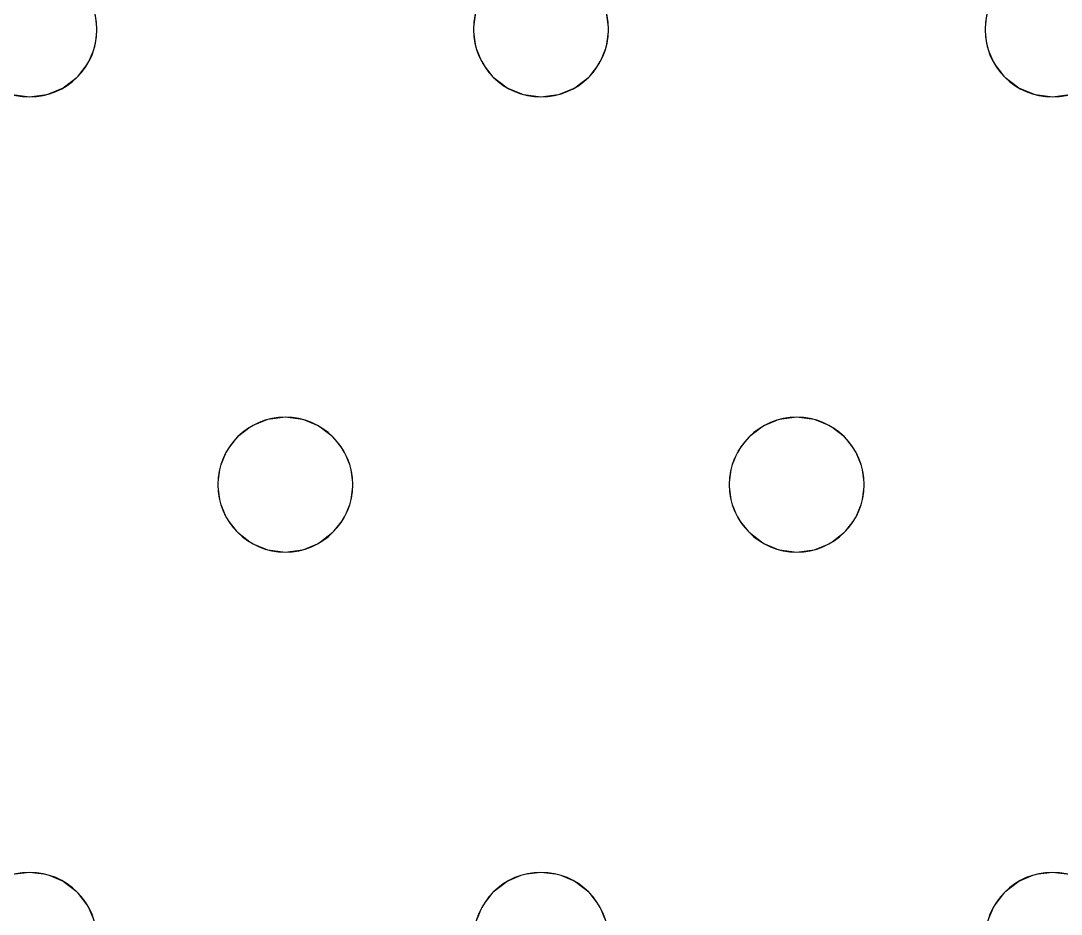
# Model space of a CAD drawing. Header units: millimetres. Extents: x -1 to 1601, y -701 to 1.
# Drawn here: x 551.7 to 613.4, y -312.5 to -259.5 of the extents above; entities that cross this region are included whole.
import ezdxf

# ---------------------------------------------------------------- set-up
doc = ezdxf.new("R2010")
doc.units = ezdxf.units.MM
doc.layers.add('IQ_200_3D', color=1, linetype='Continuous')
doc.layers.add('IQ_204_2D', color=7, linetype='Continuous')

msp = doc.modelspace()

# ---------------------------------------------------------------- linework, layer by layer
at = {"layer": 'IQ_200_3D', "lineweight": 18}
for points, invisible_edges in [([(122.762, -68.034, 850), (1477.238, -68.034, 850), (1477.238, -397.966, 850), (122.762, -397.966, 850)], 10), ([(122.762, -68.034, 860), (122.762, -397.966, 860), (1477.238, -397.966, 860), (1477.238, -68.034, 860)], 5), ([(556.216, -260, 890), (556.079, -258.965, 890), (556.079, -258.965, 888), (556.216, -260, 888)], 2), ([(578.549, -260, 888), (556.216, -260, 888), (556.079, -258.965, 888), (578.685, -258.965, 888)], 5), ([(578.549, -260, 890), (578.685, -258.965, 890), (556.079, -258.965, 890), (556.216, -260, 890)], 10), ([(578.685, -258.965, 890), (578.549, -260, 890), (578.549, -260, 888), (578.685, -258.965, 888)], 8), ([(586.549, -260, 890), (586.413, -258.965, 890), (586.413, -258.965, 888), (586.549, -260, 888)], 2), ([(608.882, -260, 888), (586.549, -260, 888), (586.413, -258.965, 888), (609.019, -258.965, 888)], 5), ([(586.413, -258.965, 890), (608.882, -260, 890), (609.019, -258.965, 890)], 13), ([(586.549, -260, 890), (609.019, -261.035, 890), (608.882, -260, 890), (586.413, -258.965, 890)], 5), ([(609.019, -258.965, 890), (608.882, -260, 890), (608.882, -260, 888), (609.019, -258.965, 888)], 8), ([(556.079, -261.035, 890), (556.216, -260, 890), (556.216, -260, 888), (556.079, -261.035, 888)], 8), ([(578.685, -261.035, 888), (579.085, -262, 888), (556.079, -261.035, 888), (556.216, -260, 888)], 10), ([(556.079, -261.035, 890), (579.085, -262, 890), (578.685, -261.035, 890), (556.216, -260, 890)], 5), ([(556.216, -260, 888), (578.549, -260, 888), (578.685, -261.035, 888)], 13), ([(578.549, -260, 890), (556.216, -260, 890), (578.685, -261.035, 890)], 3), ([(578.549, -260, 890), (578.685, -261.035, 890), (578.685, -261.035, 888), (578.549, -260, 888)], 2), ([(586.413, -261.035, 890), (586.549, -260, 890), (586.549, -260, 888), (586.413, -261.035, 888)], 8), ([(609.019, -261.035, 888), (586.413, -261.035, 888), (586.549, -260, 888), (608.882, -260, 888)], 5), ([(586.413, -261.035, 890), (609.019, -261.035, 890), (586.549, -260, 890)], 3), ([(608.882, -260, 890), (609.019, -261.035, 890), (609.019, -261.035, 888), (608.882, -260, 888)], 2), ([(555.68, -262, 890), (556.079, -261.035, 890), (556.079, -261.035, 888), (555.68, -262, 888)], 10), ([(555.68, -262, 888), (556.079, -261.035, 888), (579.085, -262, 888), (567.382, -283, 888)], 14), ([(579.085, -262, 890), (556.079, -261.035, 890), (555.68, -262, 890), (567.382, -283, 890)], 13), ([(578.685, -261.035, 890), (579.085, -262, 890), (579.085, -262, 888), (578.685, -261.035, 888)], 10), ([(586.013, -262, 890), (586.413, -261.035, 890), (586.413, -261.035, 888), (586.013, -262, 888)], 10), ([(586.013, -262, 888), (586.413, -261.035, 888), (609.418, -262, 888), (597.716, -283, 888)], 14), ([(609.418, -262, 890), (609.019, -261.035, 890), (586.413, -261.035, 890), (586.013, -262, 890)], 10), ([(609.019, -261.035, 888), (609.418, -262, 888), (586.413, -261.035, 888)], 14), ([(609.019, -261.035, 890), (609.418, -262, 890), (609.418, -262, 888), (609.019, -261.035, 888)], 10), ([(555.044, -262.828, 890), (555.68, -262, 890), (555.68, -262, 888), (555.044, -262.828, 888)], 10), ([(555.044, -262.828, 888), (555.68, -262, 888), (567.382, -283, 888), (566.347, -283.136, 888)], 10), ([(567.382, -283, 890), (555.68, -262, 890), (555.044, -262.828, 890)], 13), ([(567.382, -283, 888), (579.085, -262, 888), (579.721, -262.828, 888), (568.418, -283.136, 888)], 5), ([(579.721, -262.828, 890), (579.085, -262, 890), (567.382, -283, 890), (568.418, -283.136, 890)], 10), ([(579.085, -262, 890), (579.721, -262.828, 890), (579.721, -262.828, 888), (579.085, -262, 888)], 10), ([(585.377, -262.828, 890), (586.013, -262, 890), (586.013, -262, 888), (585.377, -262.828, 888)], 10), ([(585.377, -262.828, 888), (586.013, -262, 888), (597.716, -283, 888), (596.68, -283.136, 888)], 10), ([(586.013, -262, 890), (585.377, -262.828, 890), (597.716, -283, 890), (609.418, -262, 890)], 14), ([(610.054, -262.828, 888), (598.751, -283.136, 888), (597.716, -283, 888), (609.418, -262, 888)], 5), ([(610.054, -262.828, 890), (609.418, -262, 890), (597.716, -283, 890), (598.751, -283.136, 890)], 10), ([(609.418, -262, 890), (610.054, -262.828, 890), (610.054, -262.828, 888), (609.418, -262, 888)], 10), ([(554.216, -263.464, 890), (555.044, -262.828, 890), (555.044, -262.828, 888), (554.216, -263.464, 888)], 10), ([(554.216, -263.464, 888), (555.044, -262.828, 888), (566.347, -283.136, 888), (565.382, -283.536, 888)], 10), ([(555.044, -262.828, 890), (554.216, -263.464, 890), (566.347, -283.136, 890), (567.382, -283, 890)], 10), ([(568.418, -283.136, 888), (579.721, -262.828, 888), (580.549, -263.464, 888), (569.382, -283.536, 888)], 5), ([(580.549, -263.464, 890), (579.721, -262.828, 890), (568.418, -283.136, 890), (569.382, -283.536, 890)], 10), ([(579.721, -262.828, 890), (580.549, -263.464, 890), (580.549, -263.464, 888), (579.721, -262.828, 888)], 10), ([(584.549, -263.464, 890), (585.377, -262.828, 890), (585.377, -262.828, 888), (584.549, -263.464, 888)], 10), ([(584.549, -263.464, 888), (585.377, -262.828, 888), (596.68, -283.136, 888), (595.716, -283.536, 888)], 10), ([(585.377, -262.828, 890), (584.549, -263.464, 890), (596.68, -283.136, 890), (597.716, -283, 890)], 10), ([(610.882, -263.464, 888), (599.716, -283.536, 888), (598.751, -283.136, 888), (610.054, -262.828, 888)], 5), ([(610.882, -263.464, 890), (610.054, -262.828, 890), (598.751, -283.136, 890), (599.716, -283.536, 890)], 10), ([(610.054, -262.828, 890), (610.882, -263.464, 890), (610.882, -263.464, 888), (610.054, -262.828, 888)], 10), ([(553.251, -263.864, 890), (554.216, -263.464, 890), (554.216, -263.464, 888), (553.251, -263.864, 888)], 10), ([(553.251, -263.864, 888), (554.216, -263.464, 888), (565.382, -283.536, 888), (564.554, -284.172, 888)], 10), ([(554.216, -263.464, 890), (553.251, -263.864, 890), (565.382, -283.536, 890), (566.347, -283.136, 890)], 10), ([(569.382, -283.536, 888), (580.549, -263.464, 888), (581.514, -263.864, 888), (570.211, -284.172, 888)], 5), ([(581.514, -263.864, 890), (580.549, -263.464, 890), (569.382, -283.536, 890), (570.211, -284.172, 890)], 10), ([(580.549, -263.464, 890), (581.514, -263.864, 890), (581.514, -263.864, 888), (580.549, -263.464, 888)], 10), ([(583.584, -263.864, 890), (584.549, -263.464, 890), (584.549, -263.464, 888), (583.584, -263.864, 888)], 10), ([(583.584, -263.864, 888), (584.549, -263.464, 888), (595.716, -283.536, 888), (594.887, -284.172, 888)], 10), ([(584.549, -263.464, 890), (583.584, -263.864, 890), (595.716, -283.536, 890), (596.68, -283.136, 890)], 10), ([(611.847, -263.864, 888), (600.544, -284.172, 888), (599.716, -283.536, 888), (610.882, -263.464, 888)], 5), ([(611.847, -263.864, 890), (610.882, -263.464, 890), (599.716, -283.536, 890), (600.544, -284.172, 890)], 10), ([(610.882, -263.464, 890), (611.847, -263.864, 890), (611.847, -263.864, 888), (610.882, -263.464, 888)], 10), ([(552.216, -264, 888), (540.513, -285, 888), (539.878, -284.172, 888), (551.18, -263.864, 888)], 5), ([(552.216, -264, 890), (551.18, -263.864, 890), (539.878, -284.172, 890)], 14), ([(552.216, -264, 890), (539.878, -284.172, 890), (540.513, -285, 890), (563.918, -285, 890)], 13), ([(563.918, -285, 888), (563.519, -285.965, 888), (540.513, -285, 888), (552.216, -264, 888)], 14), ([(552.216, -264, 888), (551.18, -263.864, 888), (551.18, -263.864, 890), (552.216, -264, 890)], 10), ([(553.251, -263.864, 888), (552.216, -264, 888), (552.216, -264, 890), (553.251, -263.864, 890)], 10), ([(564.554, -284.172, 888), (563.918, -285, 888), (552.216, -264, 888), (553.251, -263.864, 888)], 10), ([(564.554, -284.172, 890), (565.382, -283.536, 890), (553.251, -263.864, 890), (552.216, -264, 890)], 10), ([(563.918, -285, 890), (564.554, -284.172, 890), (552.216, -264, 890)], 14), ([(582.549, -264, 888), (570.211, -284.172, 888), (581.514, -263.864, 888)], 3), ([(570.211, -284.172, 890), (570.847, -285, 890), (582.549, -264, 890), (581.514, -263.864, 890)], 10), ([(570.847, -285, 888), (570.211, -284.172, 888), (582.549, -264, 888), (594.252, -285, 888)], 14), ([(594.252, -285, 890), (594.887, -284.172, 890), (582.549, -264, 890), (570.847, -285, 890)], 14), ([(582.549, -264, 888), (581.514, -263.864, 888), (581.514, -263.864, 890), (582.549, -264, 890)], 10), ([(583.584, -263.864, 888), (582.549, -264, 888), (582.549, -264, 890), (583.584, -263.864, 890)], 10), ([(582.549, -264, 888), (583.584, -263.864, 888), (594.887, -284.172, 888), (594.252, -285, 888)], 10), ([(583.584, -263.864, 890), (582.549, -264, 890), (594.887, -284.172, 890), (595.716, -283.536, 890)], 10), ([(600.544, -284.172, 888), (611.847, -263.864, 888), (612.882, -264, 888), (601.18, -285, 888)], 5), ([(612.882, -264, 890), (611.847, -263.864, 890), (600.544, -284.172, 890), (601.18, -285, 890)], 10), ([(624.585, -285, 888), (624.185, -285.965, 888), (601.18, -285, 888), (612.882, -264, 888)], 14), ([(601.18, -285, 890), (624.585, -285, 890), (612.882, -264, 890)], 15), ([(612.882, -264, 888), (611.847, -263.864, 888), (611.847, -263.864, 890), (612.882, -264, 890)], 10), ([(613.918, -263.864, 888), (612.882, -264, 888), (612.882, -264, 890), (613.918, -263.864, 890)], 10), ([(612.882, -264, 888), (613.918, -263.864, 888), (625.221, -284.172, 888), (624.585, -285, 888)], 10), ([(625.221, -284.172, 890), (613.918, -263.864, 890), (612.882, -264, 890), (624.585, -285, 890)], 5), ([(566.347, -283.136, 890), (565.382, -283.536, 890), (565.382, -283.536, 888), (566.347, -283.136, 888)], 10), ([(566.347, -283.136, 888), (567.382, -283, 888), (567.382, -283, 890), (566.347, -283.136, 890)], 10), ([(567.382, -283, 888), (568.418, -283.136, 888), (568.418, -283.136, 890), (567.382, -283, 890)], 10), ([(569.382, -283.536, 890), (568.418, -283.136, 890), (568.418, -283.136, 888), (569.382, -283.536, 888)], 10), ([(596.68, -283.136, 890), (595.716, -283.536, 890), (595.716, -283.536, 888), (596.68, -283.136, 888)], 10), ([(596.68, -283.136, 888), (597.716, -283, 888), (597.716, -283, 890), (596.68, -283.136, 890)], 10), ([(597.716, -283, 888), (598.751, -283.136, 888), (598.751, -283.136, 890), (597.716, -283, 890)], 10), ([(599.716, -283.536, 890), (598.751, -283.136, 890), (598.751, -283.136, 888), (599.716, -283.536, 888)], 10), ([(565.382, -283.536, 890), (564.554, -284.172, 890), (564.554, -284.172, 888), (565.382, -283.536, 888)], 10), ([(570.211, -284.172, 890), (569.382, -283.536, 890), (569.382, -283.536, 888), (570.211, -284.172, 888)], 10), ([(595.716, -283.536, 890), (594.887, -284.172, 890), (594.887, -284.172, 888), (595.716, -283.536, 888)], 10), ([(600.544, -284.172, 890), (599.716, -283.536, 890), (599.716, -283.536, 888), (600.544, -284.172, 888)], 10), ([(564.554, -284.172, 890), (563.918, -285, 890), (563.918, -285, 888), (564.554, -284.172, 888)], 10), ([(570.847, -285, 890), (570.211, -284.172, 890), (570.211, -284.172, 888), (570.847, -285, 888)], 10), ([(594.887, -284.172, 890), (594.252, -285, 890), (594.252, -285, 888), (594.887, -284.172, 888)], 10), ([(601.18, -285, 890), (600.544, -284.172, 890), (600.544, -284.172, 888), (601.18, -285, 888)], 10), ([(540.913, -285.965, 888), (540.513, -285, 888), (563.519, -285.965, 888), (563.382, -287, 888)], 10), ([(563.519, -285.965, 890), (563.918, -285, 890), (540.513, -285, 890), (540.913, -285.965, 890)], 10), ([(563.918, -285, 890), (563.519, -285.965, 890), (563.519, -285.965, 888), (563.918, -285, 888)], 10), ([(571.246, -285.965, 890), (570.847, -285, 890), (570.847, -285, 888), (571.246, -285.965, 888)], 10), ([(593.852, -285.965, 888), (571.246, -285.965, 888), (570.847, -285, 888), (594.252, -285, 888)], 5), ([(593.852, -285.965, 890), (594.252, -285, 890), (570.847, -285, 890), (571.246, -285.965, 890)], 10), ([(594.252, -285, 890), (593.852, -285.965, 890), (593.852, -285.965, 888), (594.252, -285, 888)], 10), ([(601.579, -285.965, 890), (601.18, -285, 890), (601.18, -285, 888), (601.579, -285.965, 888)], 10), ([(601.579, -285.965, 888), (601.18, -285, 888), (624.185, -285.965, 888), (624.049, -287, 888)], 10), ([(624.185, -285.965, 890), (624.585, -285, 890), (601.18, -285, 890), (601.579, -285.965, 890)], 10), ([(541.049, -287, 888), (540.913, -285.965, 888), (563.382, -287, 888), (563.519, -288.035, 888)], 10), ([(563.382, -287, 890), (563.519, -285.965, 890), (540.913, -285.965, 890), (541.049, -287, 890)], 10), ([(563.519, -285.965, 890), (563.382, -287, 890), (563.382, -287, 888), (563.519, -285.965, 888)], 8), ([(571.382, -287, 890), (571.246, -285.965, 890), (571.246, -285.965, 888), (571.382, -287, 888)], 2), ([(593.716, -287, 888), (571.382, -287, 888), (571.246, -285.965, 888), (593.852, -285.965, 888)], 5), ([(593.716, -287, 890), (593.852, -285.965, 890), (571.246, -285.965, 890), (571.382, -287, 890)], 10), ([(593.852, -285.965, 890), (593.716, -287, 890), (593.716, -287, 888), (593.852, -285.965, 888)], 8), ([(601.716, -287, 890), (601.579, -285.965, 890), (601.579, -285.965, 888), (601.716, -287, 888)], 2), ([(601.716, -287, 888), (601.579, -285.965, 888), (624.049, -287, 888), (624.185, -288.035, 888)], 10), ([(624.049, -287, 890), (624.185, -285.965, 890), (601.579, -285.965, 890), (601.716, -287, 890)], 10), ([(540.913, -288.035, 888), (541.049, -287, 888), (563.519, -288.035, 888), (563.918, -289, 888)], 10), ([(563.519, -288.035, 890), (563.382, -287, 890), (541.049, -287, 890), (540.913, -288.035, 890)], 10), ([(563.382, -287, 890), (563.519, -288.035, 890), (563.519, -288.035, 888), (563.382, -287, 888)], 2), ([(571.246, -288.035, 890), (571.382, -287, 890), (571.382, -287, 888), (571.246, -288.035, 888)], 8), ([(593.852, -288.035, 888), (571.246, -288.035, 888), (571.382, -287, 888), (593.716, -287, 888)], 5), ([(593.852, -288.035, 890), (593.716, -287, 890), (571.382, -287, 890), (571.246, -288.035, 890)], 10), ([(593.716, -287, 890), (593.852, -288.035, 890), (593.852, -288.035, 888), (593.716, -287, 888)], 2), ([(601.579, -288.035, 890), (601.716, -287, 890), (601.716, -287, 888), (601.579, -288.035, 888)], 8), ([(601.579, -288.035, 888), (601.716, -287, 888), (624.185, -288.035, 888), (624.585, -289, 888)], 10), ([(624.185, -288.035, 890), (624.049, -287, 890), (601.716, -287, 890), (601.579, -288.035, 890)], 10), ([(540.513, -289, 888), (540.913, -288.035, 888), (563.918, -289, 888), (552.216, -310, 888)], 14), ([(563.918, -289, 890), (563.519, -288.035, 890), (540.913, -288.035, 890), (540.513, -289, 890)], 10), ([(563.519, -288.035, 890), (563.918, -289, 890), (563.918, -289, 888), (563.519, -288.035, 888)], 10), ([(570.847, -289, 890), (571.246, -288.035, 890), (571.246, -288.035, 888), (570.847, -289, 888)], 10), ([(571.246, -288.035, 888), (593.852, -288.035, 888), (594.252, -289, 888), (570.847, -289, 888)], 5), ([(594.252, -289, 890), (593.852, -288.035, 890), (571.246, -288.035, 890), (570.847, -289, 890)], 10), ([(593.852, -288.035, 890), (594.252, -289, 890), (594.252, -289, 888), (593.852, -288.035, 888)], 10), ([(601.18, -289, 890), (601.579, -288.035, 890), (601.579, -288.035, 888), (601.18, -289, 888)], 10), ([(601.18, -289, 888), (601.579, -288.035, 888), (624.585, -289, 888), (612.882, -310, 888)], 14), ([(624.585, -289, 890), (624.185, -288.035, 890), (601.579, -288.035, 890), (601.18, -289, 890)], 10), ([(539.878, -289.828, 888), (540.513, -289, 888), (552.216, -310, 888), (551.18, -310.136, 888)], 10), ([(552.216, -310, 890), (563.918, -289, 890), (540.513, -289, 890), (539.878, -289.828, 890)], 11), ([(564.554, -289.828, 888), (553.251, -310.136, 888), (552.216, -310, 888), (563.918, -289, 888)], 5), ([(552.216, -310, 890), (553.251, -310.136, 890), (564.554, -289.828, 890), (563.918, -289, 890)], 10), ([(563.918, -289, 890), (564.554, -289.828, 890), (564.554, -289.828, 888), (563.918, -289, 888)], 10), ([(570.211, -289.828, 890), (570.847, -289, 890), (570.847, -289, 888), (570.211, -289.828, 888)], 10), ([(570.211, -289.828, 888), (570.847, -289, 888), (582.549, -310, 888), (581.514, -310.136, 888)], 10), ([(582.549, -310, 890), (570.847, -289, 890), (570.211, -289.828, 890), (581.514, -310.136, 890)], 5), ([(582.549, -310, 888), (570.847, -289, 888), (594.252, -289, 888), (594.887, -289.828, 888)], 11), ([(582.549, -310, 890), (594.887, -289.828, 890), (594.252, -289, 890), (570.847, -289, 890)], 13), ([(594.252, -289, 890), (594.887, -289.828, 890), (594.887, -289.828, 888), (594.252, -289, 888)], 10), ([(600.544, -289.828, 890), (601.18, -289, 890), (601.18, -289, 888), (600.544, -289.828, 888)], 10), ([(600.544, -289.828, 888), (601.18, -289, 888), (612.882, -310, 888), (611.847, -310.136, 888)], 10), ([(600.544, -289.828, 890), (611.847, -310.136, 890), (612.882, -310, 890), (601.18, -289, 890)], 5), ([(624.585, -289, 890), (601.18, -289, 890), (612.882, -310, 890), (625.221, -289.828, 890)], 7), ([(625.221, -289.828, 888), (613.918, -310.136, 888), (612.882, -310, 888), (624.585, -289, 888)], 5), ([(539.878, -289.828, 890), (539.049, -290.464, 890), (551.18, -310.136, 890), (552.216, -310, 890)], 10), ([(565.382, -290.464, 888), (554.216, -310.536, 888), (553.251, -310.136, 888), (564.554, -289.828, 888)], 5), ([(565.382, -290.464, 890), (564.554, -289.828, 890), (553.251, -310.136, 890)], 14), ([(564.554, -289.828, 890), (565.382, -290.464, 890), (565.382, -290.464, 888), (564.554, -289.828, 888)], 10), ([(569.382, -290.464, 890), (570.211, -289.828, 890), (570.211, -289.828, 888), (569.382, -290.464, 888)], 10), ([(569.382, -290.464, 888), (570.211, -289.828, 888), (581.514, -310.136, 888), (580.549, -310.536, 888)], 10), ([(581.514, -310.136, 890), (570.211, -289.828, 890), (569.382, -290.464, 890), (580.549, -310.536, 890)], 5), ([(594.887, -289.828, 888), (595.716, -290.464, 888), (583.584, -310.136, 888), (582.549, -310, 888)], 10), ([(594.887, -289.828, 890), (582.549, -310, 890), (583.584, -310.136, 890), (595.716, -290.464, 890)], 5), ([(594.887, -289.828, 890), (595.716, -290.464, 890), (595.716, -290.464, 888), (594.887, -289.828, 888)], 10), ([(599.716, -290.464, 890), (600.544, -289.828, 890), (600.544, -289.828, 888), (599.716, -290.464, 888)], 10), ([(600.544, -289.828, 888), (611.847, -310.136, 888), (599.716, -290.464, 888)], 3), ([(599.716, -290.464, 890), (610.882, -310.536, 890), (611.847, -310.136, 890), (600.544, -289.828, 890)], 5), ([(613.918, -310.136, 890), (626.049, -290.464, 890), (625.221, -289.828, 890), (612.882, -310, 890)], 5), ([(554.216, -310.536, 890), (566.347, -290.864, 890), (565.382, -290.464, 890), (553.251, -310.136, 890)], 5), ([(566.347, -290.864, 888), (555.044, -311.172, 888), (554.216, -310.536, 888), (565.382, -290.464, 888)], 5), ([(565.382, -290.464, 890), (566.347, -290.864, 890), (566.347, -290.864, 888), (565.382, -290.464, 888)], 10), ([(568.418, -290.864, 890), (569.382, -290.464, 890), (569.382, -290.464, 888), (568.418, -290.864, 888)], 10), ([(580.549, -310.536, 888), (579.721, -311.172, 888), (568.418, -290.864, 888), (569.382, -290.464, 888)], 10), ([(580.549, -310.536, 890), (569.382, -290.464, 890), (568.418, -290.864, 890), (579.721, -311.172, 890)], 5), ([(595.716, -290.464, 888), (596.68, -290.864, 888), (584.549, -310.536, 888), (583.584, -310.136, 888)], 10), ([(595.716, -290.464, 890), (583.584, -310.136, 890), (584.549, -310.536, 890)], 13), ([(584.549, -310.536, 890), (585.377, -311.172, 890), (596.68, -290.864, 890), (595.716, -290.464, 890)], 10), ([(595.716, -290.464, 890), (596.68, -290.864, 890), (596.68, -290.864, 888), (595.716, -290.464, 888)], 10), ([(598.751, -290.864, 890), (599.716, -290.464, 890), (599.716, -290.464, 888), (598.751, -290.864, 888)], 10), ([(610.882, -310.536, 888), (598.751, -290.864, 888), (599.716, -290.464, 888), (611.847, -310.136, 888)], 5), ([(598.751, -290.864, 890), (610.054, -311.172, 890), (610.882, -310.536, 890), (599.716, -290.464, 890)], 5), ([(555.044, -311.172, 890), (567.382, -291, 890), (566.347, -290.864, 890), (554.216, -310.536, 890)], 5), ([(567.382, -291, 888), (555.68, -312, 888), (555.044, -311.172, 888), (566.347, -290.864, 888)], 5), ([(555.68, -312, 890), (567.382, -291, 890), (555.044, -311.172, 890)], 3), ([(555.68, -312, 888), (567.382, -291, 888), (579.085, -312, 888), (578.685, -312.965, 888)], 11), ([(579.085, -312, 890), (579.721, -311.172, 890), (567.382, -291, 890), (555.68, -312, 890)], 14), ([(567.382, -291, 888), (566.347, -290.864, 888), (566.347, -290.864, 890), (567.382, -291, 890)], 10), ([(568.418, -290.864, 888), (567.382, -291, 888), (567.382, -291, 890), (568.418, -290.864, 890)], 10), ([(567.382, -291, 888), (568.418, -290.864, 888), (579.721, -311.172, 888), (579.085, -312, 888)], 10), ([(579.721, -311.172, 890), (568.418, -290.864, 890), (567.382, -291, 890)], 13), ([(596.68, -290.864, 888), (597.716, -291, 888), (585.377, -311.172, 888), (584.549, -310.536, 888)], 10), ([(585.377, -311.172, 890), (586.013, -312, 890), (597.716, -291, 890), (596.68, -290.864, 890)], 10), ([(597.716, -291, 888), (609.418, -312, 888), (586.013, -312, 888), (585.377, -311.172, 888)], 11), ([(586.013, -312, 890), (609.019, -312.965, 890), (609.418, -312, 890), (597.716, -291, 890)], 13), ([(597.716, -291, 888), (596.68, -290.864, 888), (596.68, -290.864, 890), (597.716, -291, 890)], 10), ([(598.751, -290.864, 888), (597.716, -291, 888), (597.716, -291, 890), (598.751, -290.864, 890)], 10), ([(597.716, -291, 888), (598.751, -290.864, 888), (610.054, -311.172, 888), (609.418, -312, 888)], 10), ([(597.716, -291, 890), (609.418, -312, 890), (610.054, -311.172, 890), (598.751, -290.864, 890)], 5), ([(610.054, -311.172, 888), (598.751, -290.864, 888), (610.882, -310.536, 888)], 3), ([(551.18, -310.136, 888), (552.216, -310, 888), (552.216, -310, 890), (551.18, -310.136, 890)], 10), ([(552.216, -310, 888), (553.251, -310.136, 888), (553.251, -310.136, 890), (552.216, -310, 890)], 10), ([(554.216, -310.536, 890), (553.251, -310.136, 890), (553.251, -310.136, 888), (554.216, -310.536, 888)], 10), ([(581.514, -310.136, 890), (580.549, -310.536, 890), (580.549, -310.536, 888), (581.514, -310.136, 888)], 10), ([(581.514, -310.136, 888), (582.549, -310, 888), (582.549, -310, 890), (581.514, -310.136, 890)], 10), ([(582.549, -310, 888), (583.584, -310.136, 888), (583.584, -310.136, 890), (582.549, -310, 890)], 10), ([(584.549, -310.536, 890), (583.584, -310.136, 890), (583.584, -310.136, 888), (584.549, -310.536, 888)], 10), ([(611.847, -310.136, 890), (610.882, -310.536, 890), (610.882, -310.536, 888), (611.847, -310.136, 888)], 10), ([(611.847, -310.136, 888), (612.882, -310, 888), (612.882, -310, 890), (611.847, -310.136, 890)], 10), ([(612.882, -310, 888), (613.918, -310.136, 888), (613.918, -310.136, 890), (612.882, -310, 890)], 10), ([(555.044, -311.172, 890), (554.216, -310.536, 890), (554.216, -310.536, 888), (555.044, -311.172, 888)], 10), ([(580.549, -310.536, 890), (579.721, -311.172, 890), (579.721, -311.172, 888), (580.549, -310.536, 888)], 10), ([(585.377, -311.172, 890), (584.549, -310.536, 890), (584.549, -310.536, 888), (585.377, -311.172, 888)], 10), ([(610.882, -310.536, 890), (610.054, -311.172, 890), (610.054, -311.172, 888), (610.882, -310.536, 888)], 10), ([(555.68, -312, 890), (555.044, -311.172, 890), (555.044, -311.172, 888), (555.68, -312, 888)], 10), ([(579.721, -311.172, 890), (579.085, -312, 890), (579.085, -312, 888), (579.721, -311.172, 888)], 10), ([(586.013, -312, 890), (585.377, -311.172, 890), (585.377, -311.172, 888), (586.013, -312, 888)], 10), ([(610.054, -311.172, 890), (609.418, -312, 890), (609.418, -312, 888), (610.054, -311.172, 888)], 10), ([(556.079, -312.965, 890), (555.68, -312, 890), (555.68, -312, 888), (556.079, -312.965, 888)], 10), ([(555.68, -312, 888), (578.685, -312.965, 888), (556.079, -312.965, 888)], 3), ([(555.68, -312, 890), (556.079, -312.965, 890), (578.685, -312.965, 890), (579.085, -312, 890)], 10), ([(579.085, -312, 890), (578.685, -312.965, 890), (578.685, -312.965, 888), (579.085, -312, 888)], 10), ([(586.413, -312.965, 890), (586.013, -312, 890), (586.013, -312, 888), (586.413, -312.965, 888)], 10), ([(609.019, -312.965, 888), (586.413, -312.965, 888), (586.013, -312, 888), (609.418, -312, 888)], 5), ([(586.413, -312.965, 890), (608.882, -314, 890), (609.019, -312.965, 890), (586.013, -312, 890)], 5), ([(609.418, -312, 890), (609.019, -312.965, 890), (609.019, -312.965, 888), (609.418, -312, 888)], 10)]:
    msp.add_3dface(points, dxfattribs=dict(at, invisible_edges=invisible_edges))
at = {"layer": 'IQ_204_2D'}
for centre, start, end in [((552.216, -260), 0, 180), ((582.549, -260), 0, 180), ((612.882, -260), 0, 180), ((552.216, -260), 180, 0), ((582.549, -260), 180, 360), ((612.882, -260), 180, 0), ((567.382, -287), 0, 180), ((597.716, -287), 0, 180), ((567.382, -287), 180, 0), ((597.716, -287), 180, 0), ((552.216, -314), 0, 180), ((582.549, -314), 360, 180), ((612.882, -314), 0, 180)]:
    msp.add_arc(centre, 4, start, end, dxfattribs=at)

# ---------------------------------------------------------------- meshes
at = {"layer": 'IQ_200_3D', "lineweight": 18}
mesh = msp.add_polyface(dxfattribs=at)
corners = [(1600, 0, 850), (1600, -700, 850), (0, -700, 850), (0, 0, 850), (1210.5, -594, 850), (1211.556, -602.023, 850), (1214.653, -609.5, 850), (1219.58, -615.92, 850), (1226, -620.847, 850), (1233.477, -623.944, 850), (1241.5, -625, 850), (1459.5, -625, 850), (1467.523, -623.944, 850), (1475, -620.847, 850), (1481.42, -615.92, 850), (1486.347, -609.5, 850), (1489.444, -602.023, 850), (1490.5, -594, 850), (1490.5, -476, 850), (1489.444, -467.977, 850), (1486.347, -460.5, 850), (1481.42, -454.08, 850), (1475, -449.153, 850), (1467.523, -446.056, 850), (1459.5, -445, 850), (1241.5, -445, 850), (1233.477, -446.056, 850), (1226, -449.153, 850), (1219.58, -454.08, 850), (1214.653, -460.5, 850), (1211.556, -467.977, 850), (1210.5, -476, 850), (1477.5, -68.034, 850), (122.5, -68.034, 850), (110.412, -69.625, 850), (99.148, -74.291, 850), (89.475, -81.713, 850), (82.053, -91.386, 850), (77.388, -102.65, 850), (75.796, -114.738, 850), (75.796, -351.262, 850), (77.388, -363.35, 850), (82.053, -374.614, 850), (89.475, -384.287, 850), (99.148, -391.709, 850), (110.412, -396.375, 850), (122.5, -397.966, 850), (1477.5, -397.966, 850), (1489.588, -396.375, 850), (1500.852, -391.709, 850), (1510.525, -384.287, 850), (1517.947, -374.614, 850), (1522.612, -363.35, 850), (1524.204, -351.262, 850), (1524.204, -114.738, 850), (1522.612, -102.65, 850), (1517.947, -91.386, 850), (1510.525, -81.713, 850), (1500.852, -74.291, 850), (1489.588, -69.625, 850)]
mesh.append_faces([[corners[k] for k in face] for face in [(37, 3, 36), (35, 3, 34), (4, 46, 31), (31, 46, 30), (55, 0, 54), (16, 1, 15), (14, 1, 13), (21, 49, 20), (11, 1, 10)]], dxfattribs={"vtx0": -1, "vtx1": -1})
mesh.append_faces([[corners[k] for k in face] for face in [(3, 37, 38), (3, 38, 39), (3, 39, 40, 2), (2, 40, 41), (46, 4, 5), (2, 6, 7), (46, 29, 30), (46, 28, 29), (26, 46, 47, 25), (46, 26, 27), (0, 59, 32, 3), (20, 49, 50, 19), (47, 24, 25), (0, 55, 56), (1, 52, 53), (19, 50, 51, 18), (1, 16, 17)]], dxfattribs={"vtx0": -1, "vtx2": -1})
mesh.append_faces([[corners[k] for k in face] for face in [(2, 45, 46, 5), (1, 17, 18, 51)]], dxfattribs={"vtx0": -1, "vtx2": -1, "vtx3": -1})
mesh.append_faces([[corners[k] for k in face] for face in [(41, 42, 2), (35, 36, 3), (33, 34, 3, 32), (43, 44, 2), (44, 45, 2), (42, 43, 2), (5, 6, 2), (27, 28, 46), (7, 8, 2), (8, 9, 2), (58, 59, 0), (56, 57, 0), (57, 58, 0), (51, 52, 1), (23, 24, 47), (11, 12, 1), (12, 13, 1), (14, 15, 1)]], dxfattribs={"vtx1": -1, "vtx2": -1})
mesh.append_faces([[corners[k] for k in face] for face in [(1, 2, 9, 10), (47, 48, 22, 23), (48, 49, 21, 22), (53, 54, 0, 1)]], dxfattribs={"vtx1": -1, "vtx3": -1})
mesh = msp.add_polyface(dxfattribs=at)
corners = [(1600, -700, 900), (1600, -23, 900), (0, -23, 900), (0, -700, 900), (90, -35.113, 900), (1510, -35.113, 900), (1529.382, -37.665, 900), (1547.443, -45.146, 900), (1562.953, -57.047, 900), (1574.854, -72.557, 900), (1582.335, -90.618, 900), (1584.887, -110, 900), (1584.887, -610, 900), (1582.335, -629.382, 900), (1574.854, -647.443, 900), (1562.953, -662.953, 900), (1547.443, -674.854, 900), (1529.382, -682.335, 900), (1510, -684.887, 900), (90, -684.887, 900), (70.618, -682.335, 900), (52.557, -674.854, 900), (37.047, -662.953, 900), (25.146, -647.443, 900), (17.665, -629.382, 900), (15.113, -610, 900), (15.113, -110, 900), (17.665, -90.618, 900), (25.146, -72.557, 900), (37.047, -57.047, 900), (52.557, -45.146, 900), (70.618, -37.665, 900)]
mesh.append_faces([[corners[k] for k in face] for face in [(9, 1, 8), (14, 0, 13), (31, 2, 30), (28, 2, 27), (21, 3, 20), (23, 3, 22)]], dxfattribs={"vtx0": -1, "vtx1": -1})
mesh.append_faces([[corners[k] for k in face] for face in [(1, 9, 10), (1, 11, 12, 0), (0, 14, 15), (0, 18, 19), (2, 28, 29), (3, 23, 24)]], dxfattribs={"vtx0": -1, "vtx2": -1})
mesh.append_faces([[corners[k] for k in face] for face in [(10, 11, 1), (5, 6, 1), (7, 8, 1), (6, 7, 1), (12, 13, 0), (15, 16, 0), (17, 18, 0), (16, 17, 0), (31, 4, 2), (29, 30, 2), (26, 27, 2), (21, 22, 3), (24, 25, 3)]], dxfattribs={"vtx1": -1, "vtx2": -1})
mesh.append_faces([[corners[k] for k in face] for face in [(4, 5, 1, 2), (25, 26, 2, 3), (19, 20, 3, 0)]], dxfattribs={"vtx1": -1, "vtx3": -1})
mesh = msp.add_polyface(dxfattribs=at)
corners = [(1510, -48.392, 890), (90, -48.392, 890), (66.424, -53.082, 890), (46.437, -66.437, 890), (33.082, -86.424, 890), (28.392, -110, 890), (28.392, -610, 890), (33.082, -633.576, 890), (46.437, -653.563, 890), (66.424, -666.918, 890), (90, -671.608, 890), (1510, -671.608, 890), (1533.576, -666.918, 890), (1553.563, -653.563, 890), (1566.918, -633.576, 890), (1571.608, -610, 890), (1571.608, -110, 890), (1566.918, -86.424, 890), (1553.563, -66.437, 890), (1533.576, -53.082, 890), (122.5, -418.034, 890), (1477.5, -418.034, 890), (1489.656, -419.634, 890), (1500.983, -424.326, 890), (1510.71, -431.79, 890), (1518.174, -441.517, 890), (1522.866, -452.844, 890), (1524.466, -465, 890), (1524.466, -605, 890), (1522.866, -617.156, 890), (1518.174, -628.483, 890), (1510.71, -638.21, 890), (1500.983, -645.674, 890), (1489.656, -650.366, 890), (1477.5, -651.966, 890), (122.5, -651.966, 890), (110.344, -650.366, 890), (99.017, -645.674, 890), (89.29, -638.21, 890), (81.826, -628.483, 890), (77.134, -617.156, 890), (75.534, -605, 890), (75.534, -465, 890), (77.134, -452.844, 890), (81.826, -441.517, 890), (89.29, -431.79, 890), (99.017, -424.326, 890), (110.344, -419.634, 890), (122.5, -68.034, 890), (1477.5, -68.034, 890), (1489.588, -69.625, 890), (1500.852, -74.291, 890), (1510.525, -81.713, 890), (1517.947, -91.386, 890), (1522.612, -102.65, 890), (1524.204, -114.738, 890), (1524.204, -351.262, 890), (1522.612, -363.35, 890), (1517.947, -374.614, 890), (1510.525, -384.287, 890), (1500.852, -391.709, 890), (1489.588, -396.375, 890), (1477.5, -397.966, 890), (122.5, -397.966, 890), (110.412, -396.375, 890), (99.148, -391.709, 890), (89.475, -384.287, 890), (82.053, -374.614, 890), (77.388, -363.35, 890), (75.796, -351.262, 890), (75.796, -114.738, 890), (77.388, -102.65, 890), (82.053, -91.386, 890), (89.475, -81.713, 890), (99.148, -74.291, 890), (110.412, -69.625, 890)]
mesh.append_faces([[corners[k] for k in face] for face in [(65, 47, 64), (75, 1, 74), (71, 5, 70), (73, 2, 72)]], dxfattribs={"vtx0": -1, "vtx1": -1})
mesh.append_faces([[corners[k] for k in face] for face in [(15, 28, 29, 14), (11, 32, 33), (16, 55, 56, 15), (54, 17, 18, 53), (53, 18, 19, 52), (52, 19, 0, 51), (0, 50, 51), (10, 37, 38, 9), (64, 47, 20, 63), (8, 39, 40, 7), (39, 8, 9, 38), (69, 42, 43), (1, 75, 48, 0), (3, 71, 72, 2)]], dxfattribs={"vtx0": -1, "vtx2": -1})
mesh.append_faces([[corners[k] for k in face] for face in [(6, 41, 42, 69)]], dxfattribs={"vtx0": -1, "vtx2": -1, "vtx3": -1})
mesh.append_faces([[corners[k] for k in face] for face in [(11, 33, 34, 35), (71, 3, 4, 5)]], dxfattribs={"vtx0": -1, "vtx3": -1})
mesh.append_faces([[corners[k] for k in face] for face in [(49, 50, 0, 48), (36, 37, 10)]], dxfattribs={"vtx1": -1, "vtx2": -1})
mesh.append_faces([[corners[k] for k in face] for face in [(27, 28, 15, 56)]], dxfattribs={"vtx1": -1, "vtx2": -1, "vtx3": -1})
mesh.append_faces([[corners[k] for k in face] for face in [(13, 14, 29, 30), (12, 13, 30, 31), (26, 27, 56, 57), (31, 32, 11, 12), (24, 25, 58, 59), (21, 22, 61, 62), (22, 23, 60, 61), (23, 24, 59, 60), (25, 26, 57, 58), (54, 55, 16, 17), (20, 21, 62, 63), (35, 36, 10, 11), (45, 46, 66, 67), (46, 47, 65, 66), (6, 7, 40, 41), (43, 44, 68, 69), (44, 45, 67, 68), (73, 74, 1, 2), (69, 70, 5, 6)]], dxfattribs={"vtx1": -1, "vtx3": -1})

doc.saveas('drawing.dxf')
